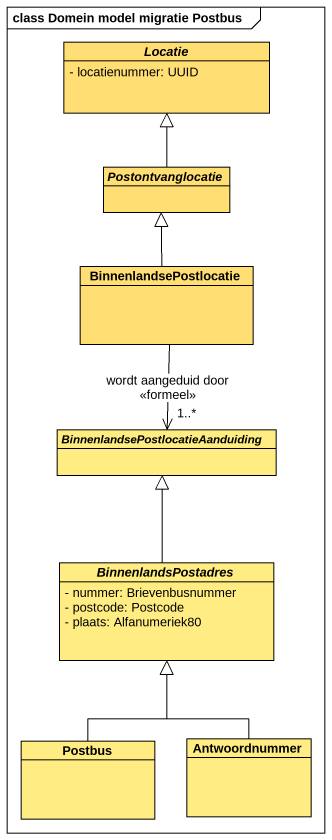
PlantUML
@startuml
mainframe class Domein model migratie Postbus
hide circle
hide empty members
skinparam classAttributeIconSize 0
abstract class Locatie #FFDE73 {
  - locatienummer: UUID
}
abstract class Postontvanglocatie #FFDE73
class BinnenlandsePostlocatie #FFDE73
abstract class "BinnenlandsePostlocatieAanduiding" as BinnenlandsePostlocatieAandu #FFED83
abstract class BinnenlandsPostadres #FFED83 {
  - nummer: Brievenbusnummer
  - postcode: Postcode
  - plaats: Alfanumeriek80
}
class Postbus #FFED83
class Antwoordnummer #FFED83
Postontvanglocatie -up-|> Locatie
BinnenlandsePostlocatie -up-|> Postontvanglocatie
BinnenlandsePostlocatie --> "1..*" BinnenlandsePostlocatieAandu : wordt aangeduid door\n<<formeel>>
BinnenlandsPostadres -up-|> BinnenlandsePostlocatieAandu
Postbus -up-|> BinnenlandsPostadres
Antwoordnummer -up-|> BinnenlandsPostadres
@enduml
